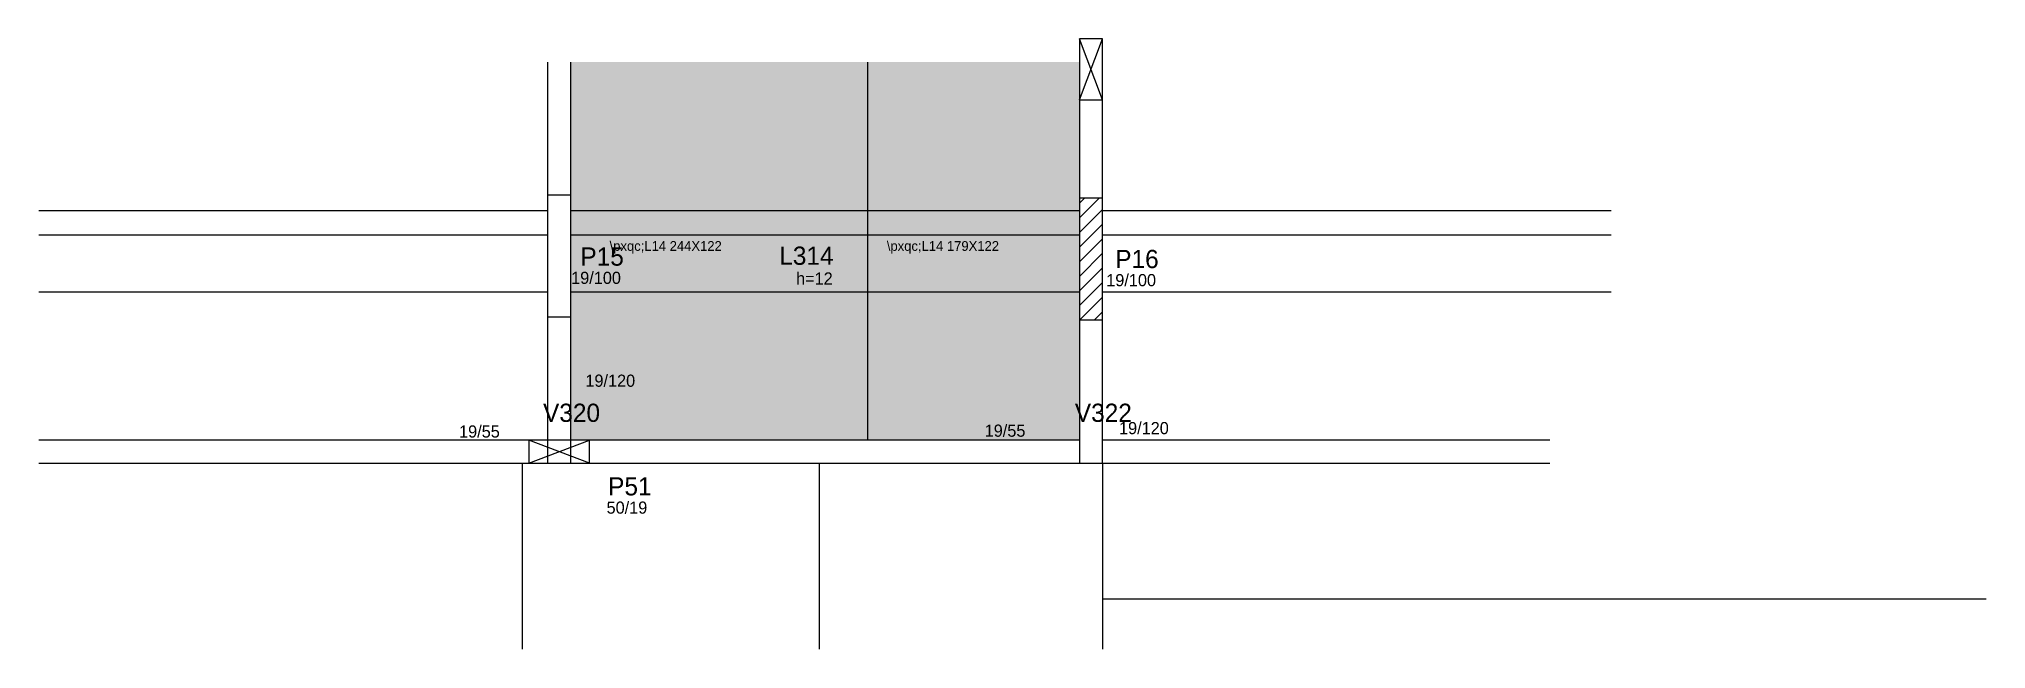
# Model space of a CAD drawing. Header units: metres. Extents: x 4478 to 6078, y 2109 to 2611.
import ezdxf

# ---------------------------------------------------------------- set-up
doc = ezdxf.new("R2010")
doc.units = ezdxf.units.M
for name, color, linetype in [('1', 7, 'Continuous'), ('3', 7, 'Continuous'), ('4', 7, 'Continuous'), ('7', 7, 'Continuous'), ('AUX00', 7, 'Continuous'), ('Hachura', 7, 'Continuous'), ('Painéis', 7, 'Continuous'), ('REAPROVEITAMENTO', 7, 'Continuous')]:
    doc.layers.add(name, color=color, linetype=linetype)

msp = doc.modelspace()

# ---------------------------------------------------------------- hatches: boundary and pattern name
at = {"layer": 'Hachura'}
h = msp.add_hatch(color=7, dxfattribs=at)
h.dxf.hatch_style = 1
h.paths.add_polyline_path([(4915.1, 2449.9), (5333.1, 2449.9), (5333.1, 2449.9), (5333.1, 2469.9), (5333.1, 2469.9), (4915.1, 2469.9), (4915.1, 2469.9), (4915.1, 2449.9)])
h = msp.add_hatch(color=7, dxfattribs=at)
h.dxf.hatch_style = 1
h.paths.add_polyline_path([(5333.1, 2449.9), (4915.1, 2449.9), (4915.1, 2449.9), (4915.1, 2402.9), (4915.1, 2402.9), (5333.1, 2402.9), (5333.1, 2402.9), (5333.1, 2449.9)])
at = {"layer": 'REAPROVEITAMENTO'}
h = msp.add_hatch(color=7, dxfattribs=at)
h.dxf.hatch_style = 1
h.paths.add_polyline_path([(5333.1, 2469.9), (4915.1, 2469.9), (4915.1, 2469.9), (4915.1, 2591.9), (4915.1, 2591.9), (5333.1, 2591.9), (5333.1, 2591.9), (5333.1, 2469.9)])
h = msp.add_hatch(color=7, dxfattribs=at)
h.dxf.hatch_style = 1
h.paths.add_polyline_path([(5333.1, 2402.9), (4915.1, 2402.9), (4915.1, 2402.9), (4915.1, 2280.9), (4915.1, 2280.9), (5333.1, 2280.9), (5333.1, 2280.9), (5333.1, 2402.9)])

# ---------------------------------------------------------------- linework, layer by layer
at = {"layer": '1', "color": 7, "lineweight": 25}
for p, q in [((5333.1, 2560.9), (5352.1, 2610.9)), ((5352.1, 2560.9), (5333.1, 2610.9)), ((4880.6, 2261.9), (4930.6, 2280.9)), ((4930.6, 2261.9), (4880.6, 2280.9))]:
    msp.add_line(p, q, dxfattribs=at)
at = {"layer": '3', "color": 7, "lineweight": 25}
for p, q in [((5333.1, 2463.7), (5349.3, 2479.9)), ((5333.1, 2475.7), (5337.3, 2479.9)), ((5333.1, 2451.7), (5352.1, 2470.7)), ((5333.1, 2439.6), (5352.1, 2458.6)), ((5333.1, 2427.6), (5352.1, 2446.6)), ((5333.1, 2415.6), (5352.1, 2434.6)), ((5333.1, 2403.6), (5352.1, 2422.6)), ((5333.1, 2391.6), (5352.1, 2410.6)), ((5333.5, 2379.9), (5352.1, 2398.5)), ((5345.5, 2379.9), (5352.1, 2386.5))]:
    msp.add_line(p, q, dxfattribs=at)
for points in [[(4896.1, 2591.9), (4896.1, 2482.4)], [(4915.1, 2482.4), (4915.1, 2591.9)], [(5333.1, 2591.9), (5333.1, 2479.9)], [(5352.1, 2479.9), (5352.1, 2591.9)], [(4896.1, 2382.4), (4896.1, 2261.9)], [(4915.1, 2261.9), (4915.1, 2382.4)], [(5333.1, 2379.9), (5333.1, 2261.9)], [(5352.1, 2261.9), (5352.1, 2379.9)], [(4896.1, 2280.9), (4478.1, 2280.9)], [(5333.1, 2280.9), (4915.1, 2280.9)], [(5719.6, 2280.9), (5352.1, 2280.9)], [(4478.1, 2261.9), (4905.6, 2261.9)], [(4905.6, 2261.9), (5342.6, 2261.9)], [(5342.6, 2261.9), (5719.6, 2261.9)]]:
    msp.add_lwpolyline(points, dxfattribs=at)
at = {"layer": '7', "color": 7, "lineweight": 25}
for points in [[(5333.1, 2560.9), (5352.1, 2560.9), (5352.1, 2610.9), (5333.1, 2610.9), (5333.1, 2560.9)], [(4896.1, 2382.4), (4915.1, 2382.4), (4915.1, 2482.4), (4896.1, 2482.4), (4896.1, 2382.4)], [(5333.1, 2379.9), (5352.1, 2379.9), (5352.1, 2479.9), (5333.1, 2479.9), (5333.1, 2379.9)], [(4880.6, 2261.9), (4930.6, 2261.9), (4930.6, 2280.9), (4880.6, 2280.9), (4880.6, 2261.9)]]:
    msp.add_lwpolyline(points, dxfattribs=at)
at = {"layer": 'Painéis', "color": 7, "lineweight": 25}
for p, q in [((5159.1, 2280.9), (5159.1, 2591.9)), ((4478.1, 2469.9), (4896.1, 2469.9)), ((4915.1, 2469.9), (5333.1, 2469.9)), ((5352.1, 2469.9), (5770.1, 2469.9)), ((4478.1, 2449.9), (4896.1, 2449.9)), ((4915.1, 2449.9), (5333.1, 2449.9)), ((5352.1, 2449.9), (5770.1, 2449.9)), ((4478.1, 2402.9), (4896.1, 2402.9)), ((4915.1, 2402.9), (5333.1, 2402.9)), ((5352.1, 2402.9), (5770.1, 2402.9)), ((4875.1, 2261.9), (4875.1, 2109)), ((5119.1, 2261.9), (5119.1, 2109)), ((5352.1, 2261.9), (5352.1, 2109)), ((5352.1, 2150.4), (6078.1, 2150.4))]:
    msp.add_line(p, q, dxfattribs=at)

# ---------------------------------------------------------------- texts
at = {"layer": '3', "color": 7, "lineweight": 25}
for s, p in [('19/100', (4915.4, 2409.4)), ('h=12', (5100.2, 2408.9)), ('19/100', (5355.1, 2407.5)), ('19/120', (4927.1, 2324.8)), ('19/55', (4823.3, 2283)), ('19/55', (5255.2, 2283.7)), ('19/120', (5365.6, 2285.8)), ('50/19', (4944.5, 2220.4))]:
    msp.add_text(s, height=10, dxfattribs=at).set_placement(p)
at = {"layer": '4', "color": 7, "lineweight": 25}
for s, p in [('P15', (4923, 2424.4)), ('L314', (5086.4, 2425.1)), ('P16', (5362.5, 2422.4)), ('V320', (4892.3, 2295.9)), ('V322', (5329.3, 2295.9)), ('P51', (4945.8, 2235.4))]:
    msp.add_text(s, height=15, dxfattribs=at).set_placement(p)
at = {"layer": 'AUX00', "color": 7, "lineweight": 25}
for s, p in [('\\pxqc;L14^J244X122', (4947, 2436.6)), ('\\pxqc;L14^J179X122', (5174.8, 2436.6))]:
    msp.add_text(s, height=8, dxfattribs=at).set_placement(p)

doc.saveas('drawing.dxf')
